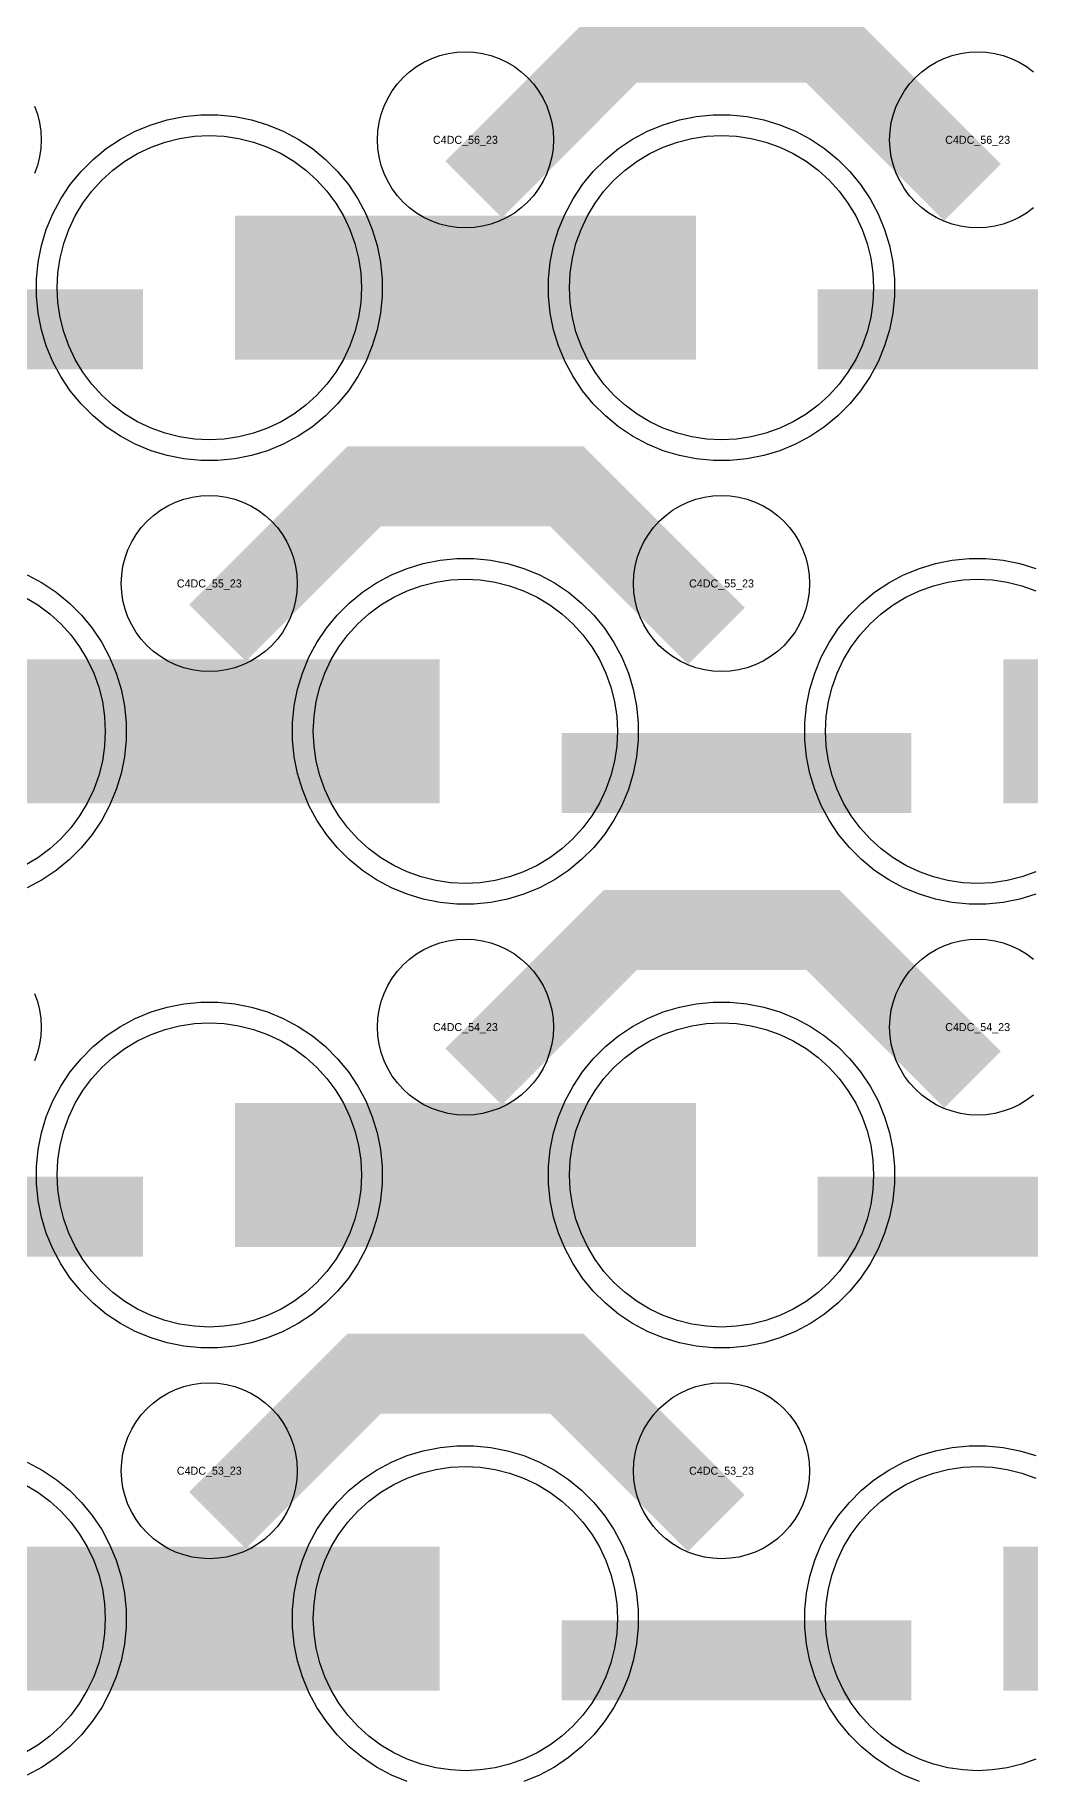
# Model space of a CAD drawing. Extents: x -11880 to 11880, y -14992 to 14992.
# Drawn here: x -4694 to -4384, y -7545 to -7001 of the extents above; entities that cross this region are included whole.
import ezdxf
from ezdxf.enums import TextEntityAlignment as Align

# ---------------------------------------------------------------- set-up
doc = ezdxf.new("R2010")
doc.units = 0
doc.header["$MEASUREMENT"] = 0
for name, color, linetype in [('GDS_775_DT_237', 138, 'CONTINUOUS'), ('RDL1_FS', 34, 'CONTINUOUS'), ('RDL_BS', 160, 'CONTINUOUS')]:
    doc.layers.add(name, color=color, linetype=linetype)

msp = doc.modelspace()

# ---------------------------------------------------------------- linework, layer by layer
at = {"layer": 'RDL1_FS', "color": 240, "true_color": 0xed1f24}
for points in [[(-4640, -7127.484), (-4644.657, -7127.255), (-4649.268, -7126.571), (-4653.791, -7125.439), (-4658.181, -7123.867), (-4662.395, -7121.875), (-4666.395, -7119.477), (-4670.14, -7116.699), (-4673.594, -7113.569), (-4676.724, -7110.115), (-4679.502, -7106.37), (-4681.9, -7102.37), (-4683.892, -7098.156), (-4685.464, -7093.766), (-4686.596, -7089.243), (-4687.28, -7084.632), (-4687.509, -7079.975), (-4687.28, -7075.318), (-4686.596, -7070.707), (-4685.464, -7066.184), (-4683.892, -7061.794), (-4681.9, -7057.58), (-4679.502, -7053.58), (-4676.724, -7049.835), (-4673.594, -7046.381), (-4670.14, -7043.251), (-4666.395, -7040.473), (-4662.395, -7038.075), (-4658.181, -7036.083), (-4653.791, -7034.511), (-4649.268, -7033.379), (-4644.657, -7032.695), (-4640, -7032.466), (-4635.343, -7032.695), (-4630.732, -7033.379), (-4626.209, -7034.511), (-4621.819, -7036.083), (-4617.605, -7038.075), (-4613.605, -7040.473), (-4609.86, -7043.251), (-4606.406, -7046.381), (-4603.276, -7049.835), (-4600.498, -7053.58), (-4598.1, -7057.58), (-4596.108, -7061.794), (-4594.536, -7066.184), (-4593.404, -7070.707), (-4592.72, -7075.318), (-4592.491, -7079.975), (-4592.72, -7084.632), (-4593.404, -7089.243), (-4594.536, -7093.766), (-4596.108, -7098.156), (-4598.1, -7102.37), (-4600.498, -7106.37), (-4603.276, -7110.115), (-4606.406, -7113.569), (-4609.86, -7116.699), (-4613.605, -7119.477), (-4617.605, -7121.875), (-4621.819, -7123.867), (-4626.209, -7125.439), (-4630.732, -7126.571), (-4635.343, -7127.255)], [(-4480, -7127.484), (-4484.657, -7127.255), (-4489.268, -7126.571), (-4493.791, -7125.439), (-4498.181, -7123.867), (-4502.395, -7121.875), (-4506.395, -7119.477), (-4510.14, -7116.699), (-4513.594, -7113.569), (-4516.724, -7110.115), (-4519.502, -7106.37), (-4521.9, -7102.37), (-4523.892, -7098.156), (-4525.464, -7093.766), (-4526.596, -7089.243), (-4527.28, -7084.632), (-4527.509, -7079.975), (-4527.28, -7075.318), (-4526.596, -7070.707), (-4525.464, -7066.184), (-4523.892, -7061.794), (-4521.9, -7057.58), (-4519.502, -7053.58), (-4516.724, -7049.835), (-4513.594, -7046.381), (-4510.14, -7043.251), (-4506.395, -7040.473), (-4502.395, -7038.075), (-4498.181, -7036.083), (-4493.791, -7034.511), (-4489.268, -7033.379), (-4484.657, -7032.695), (-4480, -7032.466), (-4475.343, -7032.695), (-4470.732, -7033.379), (-4466.209, -7034.511), (-4461.819, -7036.083), (-4457.605, -7038.075), (-4453.605, -7040.473), (-4449.86, -7043.251), (-4446.406, -7046.381), (-4443.276, -7049.835), (-4440.498, -7053.58), (-4438.1, -7057.58), (-4436.108, -7061.794), (-4434.536, -7066.184), (-4433.404, -7070.707), (-4432.72, -7075.318), (-4432.491, -7079.975), (-4432.72, -7084.632), (-4433.404, -7089.243), (-4434.536, -7093.766), (-4436.108, -7098.156), (-4438.1, -7102.37), (-4440.498, -7106.37), (-4443.276, -7110.115), (-4446.406, -7113.569), (-4449.86, -7116.699), (-4453.605, -7119.477), (-4457.605, -7121.875), (-4461.819, -7123.867), (-4466.209, -7125.439), (-4470.732, -7126.571), (-4475.343, -7127.255)], [(-4560, -7266.049), (-4564.657, -7265.82), (-4569.268, -7265.136), (-4573.791, -7264.004), (-4578.181, -7262.432), (-4582.395, -7260.44), (-4586.395, -7258.042), (-4590.14, -7255.264), (-4593.594, -7252.134), (-4596.724, -7248.68), (-4599.502, -7244.935), (-4601.9, -7240.935), (-4603.892, -7236.721), (-4605.464, -7232.331), (-4606.596, -7227.808), (-4607.28, -7223.197), (-4607.509, -7218.54), (-4607.28, -7213.883), (-4606.596, -7209.272), (-4605.464, -7204.749), (-4603.892, -7200.359), (-4601.9, -7196.145), (-4599.502, -7192.145), (-4596.724, -7188.4), (-4593.594, -7184.946), (-4590.14, -7181.816), (-4586.395, -7179.038), (-4582.395, -7176.64), (-4578.181, -7174.648), (-4573.791, -7173.076), (-4569.268, -7171.944), (-4564.657, -7171.26), (-4560, -7171.031), (-4555.343, -7171.26), (-4550.732, -7171.944), (-4546.209, -7173.076), (-4541.819, -7174.648), (-4537.605, -7176.64), (-4533.605, -7179.038), (-4529.86, -7181.816), (-4526.406, -7184.946), (-4523.276, -7188.4), (-4520.498, -7192.145), (-4518.1, -7196.145), (-4516.108, -7200.359), (-4514.536, -7204.749), (-4513.404, -7209.272), (-4512.72, -7213.883), (-4512.491, -7218.54), (-4512.72, -7223.197), (-4513.404, -7227.808), (-4514.536, -7232.331), (-4516.108, -7236.721), (-4518.1, -7240.935), (-4520.498, -7244.935), (-4523.276, -7248.68), (-4526.406, -7252.134), (-4529.86, -7255.264), (-4533.605, -7258.042), (-4537.605, -7260.44), (-4541.819, -7262.432), (-4546.209, -7264.004), (-4550.732, -7265.136), (-4555.343, -7265.82)]]:
    msp.add_lwpolyline(points, close=True, dxfattribs=at)
for points in [[(-4631.998, -7079.975, 45, 45, 0), (-4559.998, -7079.975, 45, 45, 0)], [(-4559.998, -7079.975, 45, 45, 0), (-4487.998, -7079.975, 45, 45, 0)], [(-4711.998, -7218.54, 45, 45, 0), (-4639.998, -7218.54, 45, 45, 0)], [(-4639.998, -7218.54, 45, 45, 0), (-4567.998, -7218.54, 45, 45, 0)], [(-4391.998, -7218.54, 45, 45, 0), (-4319.998, -7218.54, 45, 45, 0)]]:
    msp.add_lwpolyline(points, format="xyseb", dxfattribs=at)
for points in [[(-4381.819, -7262.432), (-4386.209, -7264.004), (-4390.732, -7265.136), (-4395.343, -7265.82), (-4400, -7266.049), (-4404.657, -7265.82), (-4409.268, -7265.136), (-4413.791, -7264.004), (-4418.181, -7262.432), (-4422.395, -7260.44), (-4426.395, -7258.042), (-4430.14, -7255.264), (-4433.594, -7252.134), (-4436.724, -7248.68), (-4439.502, -7244.935), (-4441.9, -7240.935), (-4443.892, -7236.721), (-4445.464, -7232.331), (-4446.596, -7227.808), (-4447.28, -7223.197), (-4447.509, -7218.54), (-4447.28, -7213.883), (-4446.596, -7209.272), (-4445.464, -7204.749), (-4443.892, -7200.359), (-4441.9, -7196.145), (-4439.502, -7192.145), (-4436.724, -7188.4), (-4433.594, -7184.946), (-4430.14, -7181.816), (-4426.395, -7179.038), (-4422.395, -7176.64), (-4418.181, -7174.648), (-4413.791, -7173.076), (-4409.268, -7171.944), (-4404.657, -7171.26), (-4400, -7171.031), (-4395.343, -7171.26), (-4390.732, -7171.944), (-4386.209, -7173.076), (-4381.819, -7174.648)], [(-4697.605, -7176.64), (-4693.605, -7179.038), (-4689.86, -7181.816), (-4686.406, -7184.946), (-4683.276, -7188.4), (-4680.498, -7192.145), (-4678.1, -7196.145), (-4676.108, -7200.359), (-4674.536, -7204.749), (-4673.404, -7209.272), (-4672.72, -7213.883), (-4672.491, -7218.54), (-4672.72, -7223.197), (-4673.404, -7227.808), (-4674.536, -7232.331), (-4676.108, -7236.721), (-4678.1, -7240.935), (-4680.498, -7244.935), (-4683.276, -7248.68), (-4686.406, -7252.134), (-4689.86, -7255.264), (-4693.605, -7258.042), (-4697.605, -7260.44)]]:
    msp.add_lwpolyline(points, dxfattribs=at)
at = {"layer": 'RDL1_FS'}
for points in [[(-4640, -7404.614), (-4644.657, -7404.385), (-4649.268, -7403.701), (-4653.791, -7402.569), (-4658.181, -7400.997), (-4662.395, -7399.005), (-4666.395, -7396.607), (-4670.14, -7393.829), (-4673.594, -7390.699), (-4676.724, -7387.245), (-4679.502, -7383.5), (-4681.9, -7379.5), (-4683.892, -7375.286), (-4685.464, -7370.896), (-4686.596, -7366.373), (-4687.28, -7361.762), (-4687.509, -7357.105), (-4687.28, -7352.448), (-4686.596, -7347.837), (-4685.464, -7343.314), (-4683.892, -7338.924), (-4681.9, -7334.71), (-4679.502, -7330.71), (-4676.724, -7326.965), (-4673.594, -7323.511), (-4670.14, -7320.381), (-4666.395, -7317.603), (-4662.395, -7315.205), (-4658.181, -7313.213), (-4653.791, -7311.641), (-4649.268, -7310.509), (-4644.657, -7309.825), (-4640, -7309.596), (-4635.343, -7309.825), (-4630.732, -7310.509), (-4626.209, -7311.641), (-4621.819, -7313.213), (-4617.605, -7315.205), (-4613.605, -7317.603), (-4609.86, -7320.381), (-4606.406, -7323.511), (-4603.276, -7326.965), (-4600.498, -7330.71), (-4598.1, -7334.71), (-4596.108, -7338.924), (-4594.536, -7343.314), (-4593.404, -7347.837), (-4592.72, -7352.448), (-4592.491, -7357.105), (-4592.72, -7361.762), (-4593.404, -7366.373), (-4594.536, -7370.896), (-4596.108, -7375.286), (-4598.1, -7379.5), (-4600.498, -7383.5), (-4603.276, -7387.245), (-4606.406, -7390.699), (-4609.86, -7393.829), (-4613.605, -7396.607), (-4617.605, -7399.005), (-4621.819, -7400.997), (-4626.209, -7402.569), (-4630.732, -7403.701), (-4635.343, -7404.385)], [(-4480, -7404.614), (-4484.657, -7404.385), (-4489.268, -7403.701), (-4493.791, -7402.569), (-4498.181, -7400.997), (-4502.395, -7399.005), (-4506.395, -7396.607), (-4510.14, -7393.829), (-4513.594, -7390.699), (-4516.724, -7387.245), (-4519.502, -7383.5), (-4521.9, -7379.5), (-4523.892, -7375.286), (-4525.464, -7370.896), (-4526.596, -7366.373), (-4527.28, -7361.762), (-4527.509, -7357.105), (-4527.28, -7352.448), (-4526.596, -7347.837), (-4525.464, -7343.314), (-4523.892, -7338.924), (-4521.9, -7334.71), (-4519.502, -7330.71), (-4516.724, -7326.965), (-4513.594, -7323.511), (-4510.14, -7320.381), (-4506.395, -7317.603), (-4502.395, -7315.205), (-4498.181, -7313.213), (-4493.791, -7311.641), (-4489.268, -7310.509), (-4484.657, -7309.825), (-4480, -7309.596), (-4475.343, -7309.825), (-4470.732, -7310.509), (-4466.209, -7311.641), (-4461.819, -7313.213), (-4457.605, -7315.205), (-4453.605, -7317.603), (-4449.86, -7320.381), (-4446.406, -7323.511), (-4443.276, -7326.965), (-4440.498, -7330.71), (-4438.1, -7334.71), (-4436.108, -7338.924), (-4434.536, -7343.314), (-4433.404, -7347.837), (-4432.72, -7352.448), (-4432.491, -7357.105), (-4432.72, -7361.762), (-4433.404, -7366.373), (-4434.536, -7370.896), (-4436.108, -7375.286), (-4438.1, -7379.5), (-4440.498, -7383.5), (-4443.276, -7387.245), (-4446.406, -7390.699), (-4449.86, -7393.829), (-4453.605, -7396.607), (-4457.605, -7399.005), (-4461.819, -7400.997), (-4466.209, -7402.569), (-4470.732, -7403.701), (-4475.343, -7404.385)], [(-4560, -7543.179), (-4564.657, -7542.95), (-4569.268, -7542.266), (-4573.791, -7541.134), (-4578.181, -7539.562), (-4582.395, -7537.57), (-4586.395, -7535.172), (-4590.14, -7532.394), (-4593.594, -7529.264), (-4596.724, -7525.81), (-4599.502, -7522.065), (-4601.9, -7518.065), (-4603.892, -7513.851), (-4605.464, -7509.461), (-4606.596, -7504.938), (-4607.28, -7500.327), (-4607.509, -7495.67), (-4607.28, -7491.013), (-4606.596, -7486.402), (-4605.464, -7481.879), (-4603.892, -7477.489), (-4601.9, -7473.275), (-4599.502, -7469.275), (-4596.724, -7465.53), (-4593.594, -7462.076), (-4590.14, -7458.946), (-4586.395, -7456.168), (-4582.395, -7453.77), (-4578.181, -7451.778), (-4573.791, -7450.206), (-4569.268, -7449.074), (-4564.657, -7448.39), (-4560, -7448.161), (-4555.343, -7448.39), (-4550.732, -7449.074), (-4546.209, -7450.206), (-4541.819, -7451.778), (-4537.605, -7453.77), (-4533.605, -7456.168), (-4529.86, -7458.946), (-4526.406, -7462.076), (-4523.276, -7465.53), (-4520.498, -7469.275), (-4518.1, -7473.275), (-4516.108, -7477.489), (-4514.536, -7481.879), (-4513.404, -7486.402), (-4512.72, -7491.013), (-4512.491, -7495.67), (-4512.72, -7500.327), (-4513.404, -7504.938), (-4514.536, -7509.461), (-4516.108, -7513.851), (-4518.1, -7518.065), (-4520.498, -7522.065), (-4523.276, -7525.81), (-4526.406, -7529.264), (-4529.86, -7532.394), (-4533.605, -7535.172), (-4537.605, -7537.57), (-4541.819, -7539.562), (-4546.209, -7541.134), (-4550.732, -7542.266), (-4555.343, -7542.95)]]:
    msp.add_lwpolyline(points, close=True, dxfattribs=at)
for points in [[(-4631.998, -7357.105, 45, 45, 0), (-4559.998, -7357.105, 45, 45, 0)], [(-4559.998, -7357.105, 45, 45, 0), (-4487.998, -7357.105, 45, 45, 0)], [(-4711.998, -7495.67, 45, 45, 0), (-4639.998, -7495.67, 45, 45, 0)], [(-4639.998, -7495.67, 45, 45, 0), (-4567.998, -7495.67, 45, 45, 0)], [(-4391.998, -7495.67, 45, 45, 0), (-4319.998, -7495.67, 45, 45, 0)]]:
    msp.add_lwpolyline(points, format="xyseb", dxfattribs=at)
for points in [[(-4381.819, -7539.562), (-4386.209, -7541.134), (-4390.732, -7542.266), (-4395.343, -7542.95), (-4400, -7543.179), (-4404.657, -7542.95), (-4409.268, -7542.266), (-4413.791, -7541.134), (-4418.181, -7539.562), (-4422.395, -7537.57), (-4426.395, -7535.172), (-4430.14, -7532.394), (-4433.594, -7529.264), (-4436.724, -7525.81), (-4439.502, -7522.065), (-4441.9, -7518.065), (-4443.892, -7513.851), (-4445.464, -7509.461), (-4446.596, -7504.938), (-4447.28, -7500.327), (-4447.509, -7495.67), (-4447.28, -7491.013), (-4446.596, -7486.402), (-4445.464, -7481.879), (-4443.892, -7477.489), (-4441.9, -7473.275), (-4439.502, -7469.275), (-4436.724, -7465.53), (-4433.594, -7462.076), (-4430.14, -7458.946), (-4426.395, -7456.168), (-4422.395, -7453.77), (-4418.181, -7451.778), (-4413.791, -7450.206), (-4409.268, -7449.074), (-4404.657, -7448.39), (-4400, -7448.161), (-4395.343, -7448.39), (-4390.732, -7449.074), (-4386.209, -7450.206), (-4381.819, -7451.778)], [(-4697.605, -7453.77), (-4693.605, -7456.168), (-4689.86, -7458.946), (-4686.406, -7462.076), (-4683.276, -7465.53), (-4680.498, -7469.275), (-4678.1, -7473.275), (-4676.108, -7477.489), (-4674.536, -7481.879), (-4673.404, -7486.402), (-4672.72, -7491.013), (-4672.491, -7495.67), (-4672.72, -7500.327), (-4673.404, -7504.938), (-4674.536, -7509.461), (-4676.108, -7513.851), (-4678.1, -7518.065), (-4680.498, -7522.065), (-4683.276, -7525.81), (-4686.406, -7529.264), (-4689.86, -7532.394), (-4693.605, -7535.172), (-4697.605, -7537.57)]]:
    msp.add_lwpolyline(points, dxfattribs=at)
at = {"layer": 'RDL_BS'}
for points in [[(-4557.438, -7049.289, 25, 25, 0), (-4511.623, -7003.474, 25, 25, 0), (-4478.07, -7003.474, 25, 25, 0)], [(-4401.599, -7050.188, 25, 25, 0), (-4448.313, -7003.474, 25, 25, 0), (-4478.071, -7003.474, 25, 25, 0)], [(-4637.438, -7187.854, 25, 25, 0), (-4591.623, -7142.039, 25, 25, 0), (-4558.07, -7142.039, 25, 25, 0)], [(-4481.599, -7188.753, 25, 25, 0), (-4528.313, -7142.039, 25, 25, 0), (-4558.071, -7142.039, 25, 25, 0)], [(-4557.438, -7326.419, 25, 25, 0), (-4511.623, -7280.604, 25, 25, 0), (-4478.07, -7280.604, 25, 25, 0)], [(-4401.599, -7327.318, 25, 25, 0), (-4448.313, -7280.604, 25, 25, 0), (-4478.071, -7280.604, 25, 25, 0)], [(-4769.984, -7370.118, 25, 25, 0), (-4660.719, -7370.118, 25, 25, 0)], [(-4449.984, -7370.118, 25, 25, 0), (-4340.719, -7370.118, 25, 25, 0)], [(-4637.438, -7464.984, 25, 25, 0), (-4591.623, -7419.169, 25, 25, 0), (-4558.07, -7419.169, 25, 25, 0)], [(-4481.599, -7465.883, 25, 25, 0), (-4528.313, -7419.169, 25, 25, 0), (-4558.071, -7419.169, 25, 25, 0)], [(-4529.984, -7508.683, 25, 25, 0), (-4420.719, -7508.683, 25, 25, 0)]]:
    msp.add_lwpolyline(points, format="xyseb", dxfattribs=at)
for points in [[(-4560, -7061.281), (-4562.693, -7061.149), (-4565.365, -7060.753), (-4567.984, -7060.096), (-4570.519, -7059.189), (-4572.956, -7058.037), (-4575.28, -7056.644), (-4577.443, -7055.041), (-4579.442, -7053.229), (-4581.254, -7051.23), (-4582.857, -7049.067), (-4584.25, -7046.743), (-4585.402, -7044.306), (-4586.309, -7041.771), (-4586.966, -7039.152), (-4587.362, -7036.48), (-4587.494, -7033.787), (-4587.362, -7031.094), (-4586.966, -7028.422), (-4586.309, -7025.803), (-4585.402, -7023.268), (-4584.25, -7020.831), (-4582.857, -7018.507), (-4581.254, -7016.344), (-4579.442, -7014.345), (-4577.443, -7012.533), (-4575.28, -7010.93), (-4572.956, -7009.537), (-4570.519, -7008.385), (-4567.984, -7007.478), (-4565.365, -7006.821), (-4562.693, -7006.425), (-4560, -7006.293), (-4557.307, -7006.425), (-4554.635, -7006.821), (-4552.016, -7007.478), (-4549.481, -7008.385), (-4547.044, -7009.537), (-4544.72, -7010.93), (-4542.557, -7012.533), (-4540.558, -7014.345), (-4538.746, -7016.344), (-4537.143, -7018.507), (-4535.75, -7020.831), (-4534.598, -7023.268), (-4533.691, -7025.803), (-4533.034, -7028.422), (-4532.638, -7031.094), (-4532.506, -7033.787), (-4532.638, -7036.48), (-4533.034, -7039.152), (-4533.691, -7041.771), (-4534.598, -7044.306), (-4535.75, -7046.743), (-4537.143, -7049.067), (-4538.746, -7051.23), (-4540.558, -7053.229), (-4542.557, -7055.041), (-4544.72, -7056.644), (-4547.044, -7058.037), (-4549.481, -7059.189), (-4552.016, -7060.096), (-4554.635, -7060.753), (-4557.307, -7061.149)], [(-4640, -7199.846), (-4642.693, -7199.714), (-4645.365, -7199.318), (-4647.984, -7198.661), (-4650.519, -7197.754), (-4652.956, -7196.602), (-4655.28, -7195.209), (-4657.443, -7193.606), (-4659.442, -7191.794), (-4661.254, -7189.795), (-4662.857, -7187.632), (-4664.25, -7185.308), (-4665.402, -7182.871), (-4666.309, -7180.336), (-4666.966, -7177.717), (-4667.362, -7175.045), (-4667.494, -7172.352), (-4667.362, -7169.659), (-4666.966, -7166.987), (-4666.309, -7164.368), (-4665.402, -7161.833), (-4664.25, -7159.396), (-4662.857, -7157.072), (-4661.254, -7154.909), (-4659.442, -7152.91), (-4657.443, -7151.098), (-4655.28, -7149.495), (-4652.956, -7148.102), (-4650.519, -7146.95), (-4647.984, -7146.043), (-4645.365, -7145.386), (-4642.693, -7144.99), (-4640, -7144.858), (-4637.307, -7144.99), (-4634.635, -7145.386), (-4632.016, -7146.043), (-4629.481, -7146.95), (-4627.044, -7148.102), (-4624.72, -7149.495), (-4622.557, -7151.098), (-4620.558, -7152.91), (-4618.746, -7154.909), (-4617.143, -7157.072), (-4615.75, -7159.396), (-4614.598, -7161.833), (-4613.691, -7164.368), (-4613.034, -7166.987), (-4612.638, -7169.659), (-4612.506, -7172.352), (-4612.638, -7175.045), (-4613.034, -7177.717), (-4613.691, -7180.336), (-4614.598, -7182.871), (-4615.75, -7185.308), (-4617.143, -7187.632), (-4618.746, -7189.795), (-4620.558, -7191.794), (-4622.557, -7193.606), (-4624.72, -7195.209), (-4627.044, -7196.602), (-4629.481, -7197.754), (-4632.016, -7198.661), (-4634.635, -7199.318), (-4637.307, -7199.714)], [(-4480, -7199.846), (-4482.693, -7199.714), (-4485.365, -7199.318), (-4487.984, -7198.661), (-4490.519, -7197.754), (-4492.956, -7196.602), (-4495.28, -7195.209), (-4497.443, -7193.606), (-4499.442, -7191.794), (-4501.254, -7189.795), (-4502.857, -7187.632), (-4504.25, -7185.308), (-4505.402, -7182.871), (-4506.309, -7180.336), (-4506.966, -7177.717), (-4507.362, -7175.045), (-4507.494, -7172.352), (-4507.362, -7169.659), (-4506.966, -7166.987), (-4506.309, -7164.368), (-4505.402, -7161.833), (-4504.25, -7159.396), (-4502.857, -7157.072), (-4501.254, -7154.909), (-4499.442, -7152.91), (-4497.443, -7151.098), (-4495.28, -7149.495), (-4492.956, -7148.102), (-4490.519, -7146.95), (-4487.984, -7146.043), (-4485.365, -7145.386), (-4482.693, -7144.99), (-4480, -7144.858), (-4477.307, -7144.99), (-4474.635, -7145.386), (-4472.016, -7146.043), (-4469.481, -7146.95), (-4467.044, -7148.102), (-4464.72, -7149.495), (-4462.557, -7151.098), (-4460.558, -7152.91), (-4458.746, -7154.909), (-4457.143, -7157.072), (-4455.75, -7159.396), (-4454.598, -7161.833), (-4453.691, -7164.368), (-4453.034, -7166.987), (-4452.638, -7169.659), (-4452.506, -7172.352), (-4452.638, -7175.045), (-4453.034, -7177.717), (-4453.691, -7180.336), (-4454.598, -7182.871), (-4455.75, -7185.308), (-4457.143, -7187.632), (-4458.746, -7189.795), (-4460.558, -7191.794), (-4462.557, -7193.606), (-4464.72, -7195.209), (-4467.044, -7196.602), (-4469.481, -7197.754), (-4472.016, -7198.661), (-4474.635, -7199.318), (-4477.307, -7199.714)], [(-4560, -7338.411), (-4562.693, -7338.279), (-4565.365, -7337.883), (-4567.984, -7337.226), (-4570.519, -7336.319), (-4572.956, -7335.167), (-4575.28, -7333.774), (-4577.443, -7332.171), (-4579.442, -7330.359), (-4581.254, -7328.36), (-4582.857, -7326.197), (-4584.25, -7323.873), (-4585.402, -7321.436), (-4586.309, -7318.901), (-4586.966, -7316.282), (-4587.362, -7313.61), (-4587.494, -7310.917), (-4587.362, -7308.224), (-4586.966, -7305.552), (-4586.309, -7302.933), (-4585.402, -7300.398), (-4584.25, -7297.961), (-4582.857, -7295.637), (-4581.254, -7293.474), (-4579.442, -7291.475), (-4577.443, -7289.663), (-4575.28, -7288.06), (-4572.956, -7286.667), (-4570.519, -7285.515), (-4567.984, -7284.608), (-4565.365, -7283.951), (-4562.693, -7283.555), (-4560, -7283.423), (-4557.307, -7283.555), (-4554.635, -7283.951), (-4552.016, -7284.608), (-4549.481, -7285.515), (-4547.044, -7286.667), (-4544.72, -7288.06), (-4542.557, -7289.663), (-4540.558, -7291.475), (-4538.746, -7293.474), (-4537.143, -7295.637), (-4535.75, -7297.961), (-4534.598, -7300.398), (-4533.691, -7302.933), (-4533.034, -7305.552), (-4532.638, -7308.224), (-4532.506, -7310.917), (-4532.638, -7313.61), (-4533.034, -7316.282), (-4533.691, -7318.901), (-4534.598, -7321.436), (-4535.75, -7323.873), (-4537.143, -7326.197), (-4538.746, -7328.36), (-4540.558, -7330.359), (-4542.557, -7332.171), (-4544.72, -7333.774), (-4547.044, -7335.167), (-4549.481, -7336.319), (-4552.016, -7337.226), (-4554.635, -7337.883), (-4557.307, -7338.279)], [(-4642.644, -7411.105), (-4647.938, -7410.588), (-4653.165, -7409.542), (-4658.205, -7408.011), (-4663.115, -7405.98), (-4667.777, -7403.488), (-4672.191, -7400.541), (-4676.292, -7397.179), (-4680.074, -7393.397), (-4683.436, -7389.296), (-4686.383, -7384.882), (-4688.875, -7380.22), (-4690.906, -7375.31), (-4692.437, -7370.27), (-4693.483, -7365.043), (-4694, -7359.749), (-4694, -7354.461), (-4693.483, -7349.167), (-4692.437, -7343.94), (-4690.906, -7338.9), (-4688.875, -7333.99), (-4686.383, -7329.328), (-4683.436, -7324.914), (-4680.074, -7320.813), (-4676.292, -7317.031), (-4672.191, -7313.669), (-4667.777, -7310.722), (-4663.115, -7308.23), (-4658.205, -7306.199), (-4653.165, -7304.668), (-4647.938, -7303.622), (-4642.644, -7303.105), (-4637.356, -7303.105), (-4632.062, -7303.622), (-4626.835, -7304.668), (-4621.795, -7306.199), (-4616.885, -7308.23), (-4612.223, -7310.722), (-4607.809, -7313.669), (-4603.708, -7317.031), (-4599.926, -7320.813), (-4596.564, -7324.914), (-4593.617, -7329.328), (-4591.125, -7333.99), (-4589.094, -7338.9), (-4587.563, -7343.94), (-4586.517, -7349.167), (-4586, -7354.461), (-4586, -7359.749), (-4586.517, -7365.043), (-4587.563, -7370.27), (-4589.094, -7375.31), (-4591.125, -7380.22), (-4593.617, -7384.882), (-4596.564, -7389.296), (-4599.926, -7393.397), (-4603.708, -7397.179), (-4607.809, -7400.541), (-4612.223, -7403.488), (-4616.885, -7405.98), (-4621.795, -7408.011), (-4626.835, -7409.542), (-4632.062, -7410.588), (-4637.356, -7411.105)], [(-4482.644, -7411.105), (-4487.938, -7410.588), (-4493.165, -7409.542), (-4498.205, -7408.011), (-4503.115, -7405.98), (-4507.777, -7403.488), (-4512.191, -7400.541), (-4516.292, -7397.179), (-4520.074, -7393.397), (-4523.436, -7389.296), (-4526.383, -7384.882), (-4528.875, -7380.22), (-4530.906, -7375.31), (-4532.437, -7370.27), (-4533.483, -7365.043), (-4534, -7359.749), (-4534, -7354.461), (-4533.483, -7349.167), (-4532.437, -7343.94), (-4530.906, -7338.9), (-4528.875, -7333.99), (-4526.383, -7329.328), (-4523.436, -7324.914), (-4520.074, -7320.813), (-4516.292, -7317.031), (-4512.191, -7313.669), (-4507.777, -7310.722), (-4503.115, -7308.23), (-4498.205, -7306.199), (-4493.165, -7304.668), (-4487.938, -7303.622), (-4482.644, -7303.105), (-4477.356, -7303.105), (-4472.062, -7303.622), (-4466.835, -7304.668), (-4461.795, -7306.199), (-4456.885, -7308.23), (-4452.223, -7310.722), (-4447.809, -7313.669), (-4443.708, -7317.031), (-4439.926, -7320.813), (-4436.564, -7324.914), (-4433.617, -7329.328), (-4431.125, -7333.99), (-4429.094, -7338.9), (-4427.563, -7343.94), (-4426.517, -7349.167), (-4426, -7354.461), (-4426, -7359.749), (-4426.517, -7365.043), (-4427.563, -7370.27), (-4429.094, -7375.31), (-4431.125, -7380.22), (-4433.617, -7384.882), (-4436.564, -7389.296), (-4439.926, -7393.397), (-4443.708, -7397.179), (-4447.809, -7400.541), (-4452.223, -7403.488), (-4456.885, -7405.98), (-4461.795, -7408.011), (-4466.835, -7409.542), (-4472.062, -7410.588), (-4477.356, -7411.105)], [(-4640, -7476.976), (-4642.693, -7476.844), (-4645.365, -7476.448), (-4647.984, -7475.791), (-4650.519, -7474.884), (-4652.956, -7473.732), (-4655.28, -7472.339), (-4657.443, -7470.736), (-4659.442, -7468.924), (-4661.254, -7466.925), (-4662.857, -7464.762), (-4664.25, -7462.438), (-4665.402, -7460.001), (-4666.309, -7457.466), (-4666.966, -7454.847), (-4667.362, -7452.175), (-4667.494, -7449.482), (-4667.362, -7446.789), (-4666.966, -7444.117), (-4666.309, -7441.498), (-4665.402, -7438.963), (-4664.25, -7436.526), (-4662.857, -7434.202), (-4661.254, -7432.039), (-4659.442, -7430.04), (-4657.443, -7428.228), (-4655.28, -7426.625), (-4652.956, -7425.232), (-4650.519, -7424.08), (-4647.984, -7423.173), (-4645.365, -7422.516), (-4642.693, -7422.12), (-4640, -7421.988), (-4637.307, -7422.12), (-4634.635, -7422.516), (-4632.016, -7423.173), (-4629.481, -7424.08), (-4627.044, -7425.232), (-4624.72, -7426.625), (-4622.557, -7428.228), (-4620.558, -7430.04), (-4618.746, -7432.039), (-4617.143, -7434.202), (-4615.75, -7436.526), (-4614.598, -7438.963), (-4613.691, -7441.498), (-4613.034, -7444.117), (-4612.638, -7446.789), (-4612.506, -7449.482), (-4612.638, -7452.175), (-4613.034, -7454.847), (-4613.691, -7457.466), (-4614.598, -7460.001), (-4615.75, -7462.438), (-4617.143, -7464.762), (-4618.746, -7466.925), (-4620.558, -7468.924), (-4622.557, -7470.736), (-4624.72, -7472.339), (-4627.044, -7473.732), (-4629.481, -7474.884), (-4632.016, -7475.791), (-4634.635, -7476.448), (-4637.307, -7476.844)], [(-4480, -7476.976), (-4482.693, -7476.844), (-4485.365, -7476.448), (-4487.984, -7475.791), (-4490.519, -7474.884), (-4492.956, -7473.732), (-4495.28, -7472.339), (-4497.443, -7470.736), (-4499.442, -7468.924), (-4501.254, -7466.925), (-4502.857, -7464.762), (-4504.25, -7462.438), (-4505.402, -7460.001), (-4506.309, -7457.466), (-4506.966, -7454.847), (-4507.362, -7452.175), (-4507.494, -7449.482), (-4507.362, -7446.789), (-4506.966, -7444.117), (-4506.309, -7441.498), (-4505.402, -7438.963), (-4504.25, -7436.526), (-4502.857, -7434.202), (-4501.254, -7432.039), (-4499.442, -7430.04), (-4497.443, -7428.228), (-4495.28, -7426.625), (-4492.956, -7425.232), (-4490.519, -7424.08), (-4487.984, -7423.173), (-4485.365, -7422.516), (-4482.693, -7422.12), (-4480, -7421.988), (-4477.307, -7422.12), (-4474.635, -7422.516), (-4472.016, -7423.173), (-4469.481, -7424.08), (-4467.044, -7425.232), (-4464.72, -7426.625), (-4462.557, -7428.228), (-4460.558, -7430.04), (-4458.746, -7432.039), (-4457.143, -7434.202), (-4455.75, -7436.526), (-4454.598, -7438.963), (-4453.691, -7441.498), (-4453.034, -7444.117), (-4452.638, -7446.789), (-4452.506, -7449.482), (-4452.638, -7452.175), (-4453.034, -7454.847), (-4453.691, -7457.466), (-4454.598, -7460.001), (-4455.75, -7462.438), (-4457.143, -7464.762), (-4458.746, -7466.925), (-4460.558, -7468.924), (-4462.557, -7470.736), (-4464.72, -7472.339), (-4467.044, -7473.732), (-4469.481, -7474.884), (-4472.016, -7475.791), (-4474.635, -7476.448), (-4477.307, -7476.844)]]:
    msp.add_lwpolyline(points, close=True, dxfattribs=at)
for points in [[(-4382.557, -7055.041), (-4384.72, -7056.644), (-4387.044, -7058.037), (-4389.481, -7059.189), (-4392.016, -7060.096), (-4394.635, -7060.753), (-4397.307, -7061.149), (-4400, -7061.281), (-4402.693, -7061.149), (-4405.365, -7060.753), (-4407.984, -7060.096), (-4410.519, -7059.189), (-4412.956, -7058.037), (-4415.28, -7056.644), (-4417.443, -7055.041), (-4419.442, -7053.229), (-4421.254, -7051.23), (-4422.857, -7049.067), (-4424.25, -7046.743), (-4425.402, -7044.306), (-4426.309, -7041.771), (-4426.966, -7039.152), (-4427.362, -7036.48), (-4427.494, -7033.787), (-4427.362, -7031.094), (-4426.966, -7028.422), (-4426.309, -7025.803), (-4425.402, -7023.268), (-4424.25, -7020.831), (-4422.857, -7018.507), (-4421.254, -7016.344), (-4419.442, -7014.345), (-4417.443, -7012.533), (-4415.28, -7010.93), (-4412.956, -7009.537), (-4410.519, -7008.385), (-4407.984, -7007.478), (-4405.365, -7006.821), (-4402.693, -7006.425), (-4400, -7006.293), (-4397.307, -7006.425), (-4394.635, -7006.821), (-4392.016, -7007.478), (-4389.481, -7008.385), (-4387.044, -7009.537), (-4384.72, -7010.93), (-4382.557, -7012.533)], [(-4694.598, -7023.268), (-4693.691, -7025.803), (-4693.034, -7028.422), (-4692.638, -7031.094), (-4692.506, -7033.787), (-4692.638, -7036.48), (-4693.034, -7039.152), (-4693.691, -7041.771), (-4694.598, -7044.306)], [(-4382.557, -7332.171), (-4384.72, -7333.774), (-4387.044, -7335.167), (-4389.481, -7336.319), (-4392.016, -7337.226), (-4394.635, -7337.883), (-4397.307, -7338.279), (-4400, -7338.411), (-4402.693, -7338.279), (-4405.365, -7337.883), (-4407.984, -7337.226), (-4410.519, -7336.319), (-4412.956, -7335.167), (-4415.28, -7333.774), (-4417.443, -7332.171), (-4419.442, -7330.359), (-4421.254, -7328.36), (-4422.857, -7326.197), (-4424.25, -7323.873), (-4425.402, -7321.436), (-4426.309, -7318.901), (-4426.966, -7316.282), (-4427.362, -7313.61), (-4427.494, -7310.917), (-4427.362, -7308.224), (-4426.966, -7305.552), (-4426.309, -7302.933), (-4425.402, -7300.398), (-4424.25, -7297.961), (-4422.857, -7295.637), (-4421.254, -7293.474), (-4419.442, -7291.475), (-4417.443, -7289.663), (-4415.28, -7288.06), (-4412.956, -7286.667), (-4410.519, -7285.515), (-4407.984, -7284.608), (-4405.365, -7283.951), (-4402.693, -7283.555), (-4400, -7283.423), (-4397.307, -7283.555), (-4394.635, -7283.951), (-4392.016, -7284.608), (-4389.481, -7285.515), (-4387.044, -7286.667), (-4384.72, -7288.06), (-4382.557, -7289.663)], [(-4694.598, -7300.398), (-4693.691, -7302.933), (-4693.034, -7305.552), (-4692.638, -7308.224), (-4692.506, -7310.917), (-4692.638, -7313.61), (-4693.034, -7316.282), (-4693.691, -7318.901), (-4694.598, -7321.436)], [(-4578.205, -7546.576), (-4583.115, -7544.545), (-4587.777, -7542.053), (-4592.191, -7539.106), (-4596.292, -7535.744), (-4600.074, -7531.962), (-4603.436, -7527.861), (-4606.383, -7523.447), (-4608.875, -7518.785), (-4610.906, -7513.875), (-4612.437, -7508.835), (-4613.483, -7503.608), (-4614, -7498.314), (-4614, -7493.026), (-4613.483, -7487.732), (-4612.437, -7482.505), (-4610.906, -7477.465), (-4608.875, -7472.555), (-4606.383, -7467.893), (-4603.436, -7463.479), (-4600.074, -7459.378), (-4596.292, -7455.596), (-4592.191, -7452.234), (-4587.777, -7449.287), (-4583.115, -7446.795), (-4578.205, -7444.764), (-4573.165, -7443.233), (-4567.938, -7442.187), (-4562.644, -7441.67), (-4557.356, -7441.67), (-4552.062, -7442.187), (-4546.835, -7443.233), (-4541.795, -7444.764), (-4536.885, -7446.795), (-4532.223, -7449.287), (-4527.809, -7452.234), (-4523.708, -7455.596), (-4519.926, -7459.378), (-4516.564, -7463.479), (-4513.617, -7467.893), (-4511.125, -7472.555), (-4509.094, -7477.465), (-4507.563, -7482.505), (-4506.517, -7487.732), (-4506, -7493.026), (-4506, -7498.314), (-4506.517, -7503.608), (-4507.563, -7508.835), (-4509.094, -7513.875), (-4511.125, -7518.785), (-4513.617, -7523.447), (-4516.564, -7527.861), (-4519.926, -7531.962), (-4523.708, -7535.744), (-4527.809, -7539.106), (-4532.223, -7542.053), (-4536.885, -7544.545), (-4541.795, -7546.576)], [(-4418.205, -7546.576), (-4423.115, -7544.545), (-4427.777, -7542.053), (-4432.191, -7539.106), (-4436.292, -7535.744), (-4440.074, -7531.962), (-4443.436, -7527.861), (-4446.383, -7523.447), (-4448.875, -7518.785), (-4450.906, -7513.875), (-4452.437, -7508.835), (-4453.483, -7503.608), (-4454, -7498.314), (-4454, -7493.026), (-4453.483, -7487.732), (-4452.437, -7482.505), (-4450.906, -7477.465), (-4448.875, -7472.555), (-4446.383, -7467.893), (-4443.436, -7463.479), (-4440.074, -7459.378), (-4436.292, -7455.596), (-4432.191, -7452.234), (-4427.777, -7449.287), (-4423.115, -7446.795), (-4418.205, -7444.764), (-4413.165, -7443.233), (-4407.938, -7442.187), (-4402.644, -7441.67), (-4397.356, -7441.67), (-4392.062, -7442.187), (-4386.835, -7443.233), (-4381.795, -7444.764)], [(-4696.885, -7446.795), (-4692.223, -7449.287), (-4687.809, -7452.234), (-4683.708, -7455.596), (-4679.926, -7459.378), (-4676.564, -7463.479), (-4673.617, -7467.893), (-4671.125, -7472.555), (-4669.094, -7477.465), (-4667.563, -7482.505), (-4666.517, -7487.732), (-4666, -7493.026), (-4666, -7498.314), (-4666.517, -7503.608), (-4667.563, -7508.835), (-4669.094, -7513.875), (-4671.125, -7518.785), (-4673.617, -7523.447), (-4676.564, -7527.861), (-4679.926, -7531.962), (-4683.708, -7535.744), (-4687.809, -7539.106), (-4692.223, -7542.053), (-4696.885, -7544.545)]]:
    msp.add_lwpolyline(points, dxfattribs=at)
at = {"layer": 'RDL_BS', "color": 240, "true_color": 0xed1f24}
for points in [[(-4642.644, -7133.975), (-4647.938, -7133.458), (-4653.165, -7132.412), (-4658.205, -7130.881), (-4663.115, -7128.85), (-4667.777, -7126.358), (-4672.191, -7123.411), (-4676.292, -7120.049), (-4680.074, -7116.267), (-4683.436, -7112.166), (-4686.383, -7107.752), (-4688.875, -7103.09), (-4690.906, -7098.18), (-4692.437, -7093.14), (-4693.483, -7087.913), (-4694, -7082.619), (-4694, -7077.331), (-4693.483, -7072.037), (-4692.437, -7066.81), (-4690.906, -7061.77), (-4688.875, -7056.86), (-4686.383, -7052.198), (-4683.436, -7047.784), (-4680.074, -7043.683), (-4676.292, -7039.901), (-4672.191, -7036.539), (-4667.777, -7033.592), (-4663.115, -7031.1), (-4658.205, -7029.069), (-4653.165, -7027.538), (-4647.938, -7026.492), (-4642.644, -7025.975), (-4637.356, -7025.975), (-4632.062, -7026.492), (-4626.835, -7027.538), (-4621.795, -7029.069), (-4616.885, -7031.1), (-4612.223, -7033.592), (-4607.809, -7036.539), (-4603.708, -7039.901), (-4599.926, -7043.683), (-4596.564, -7047.784), (-4593.617, -7052.198), (-4591.125, -7056.86), (-4589.094, -7061.77), (-4587.563, -7066.81), (-4586.517, -7072.037), (-4586, -7077.331), (-4586, -7082.619), (-4586.517, -7087.913), (-4587.563, -7093.14), (-4589.094, -7098.18), (-4591.125, -7103.09), (-4593.617, -7107.752), (-4596.564, -7112.166), (-4599.926, -7116.267), (-4603.708, -7120.049), (-4607.809, -7123.411), (-4612.223, -7126.358), (-4616.885, -7128.85), (-4621.795, -7130.881), (-4626.835, -7132.412), (-4632.062, -7133.458), (-4637.356, -7133.975)], [(-4482.644, -7133.975), (-4487.938, -7133.458), (-4493.165, -7132.412), (-4498.205, -7130.881), (-4503.115, -7128.85), (-4507.777, -7126.358), (-4512.191, -7123.411), (-4516.292, -7120.049), (-4520.074, -7116.267), (-4523.436, -7112.166), (-4526.383, -7107.752), (-4528.875, -7103.09), (-4530.906, -7098.18), (-4532.437, -7093.14), (-4533.483, -7087.913), (-4534, -7082.619), (-4534, -7077.331), (-4533.483, -7072.037), (-4532.437, -7066.81), (-4530.906, -7061.77), (-4528.875, -7056.86), (-4526.383, -7052.198), (-4523.436, -7047.784), (-4520.074, -7043.683), (-4516.292, -7039.901), (-4512.191, -7036.539), (-4507.777, -7033.592), (-4503.115, -7031.1), (-4498.205, -7029.069), (-4493.165, -7027.538), (-4487.938, -7026.492), (-4482.644, -7025.975), (-4477.356, -7025.975), (-4472.062, -7026.492), (-4466.835, -7027.538), (-4461.795, -7029.069), (-4456.885, -7031.1), (-4452.223, -7033.592), (-4447.809, -7036.539), (-4443.708, -7039.901), (-4439.926, -7043.683), (-4436.564, -7047.784), (-4433.617, -7052.198), (-4431.125, -7056.86), (-4429.094, -7061.77), (-4427.563, -7066.81), (-4426.517, -7072.037), (-4426, -7077.331), (-4426, -7082.619), (-4426.517, -7087.913), (-4427.563, -7093.14), (-4429.094, -7098.18), (-4431.125, -7103.09), (-4433.617, -7107.752), (-4436.564, -7112.166), (-4439.926, -7116.267), (-4443.708, -7120.049), (-4447.809, -7123.411), (-4452.223, -7126.358), (-4456.885, -7128.85), (-4461.795, -7130.881), (-4466.835, -7132.412), (-4472.062, -7133.458), (-4477.356, -7133.975)], [(-4562.644, -7272.54), (-4567.938, -7272.023), (-4573.165, -7270.977), (-4578.205, -7269.446), (-4583.115, -7267.415), (-4587.777, -7264.923), (-4592.191, -7261.976), (-4596.292, -7258.614), (-4600.074, -7254.832), (-4603.436, -7250.731), (-4606.383, -7246.317), (-4608.875, -7241.655), (-4610.906, -7236.745), (-4612.437, -7231.705), (-4613.483, -7226.478), (-4614, -7221.184), (-4614, -7215.896), (-4613.483, -7210.602), (-4612.437, -7205.375), (-4610.906, -7200.335), (-4608.875, -7195.425), (-4606.383, -7190.763), (-4603.436, -7186.349), (-4600.074, -7182.248), (-4596.292, -7178.466), (-4592.191, -7175.104), (-4587.777, -7172.157), (-4583.115, -7169.665), (-4578.205, -7167.634), (-4573.165, -7166.103), (-4567.938, -7165.057), (-4562.644, -7164.54), (-4557.356, -7164.54), (-4552.062, -7165.057), (-4546.835, -7166.103), (-4541.795, -7167.634), (-4536.885, -7169.665), (-4532.223, -7172.157), (-4527.809, -7175.104), (-4523.708, -7178.466), (-4519.926, -7182.248), (-4516.564, -7186.349), (-4513.617, -7190.763), (-4511.125, -7195.425), (-4509.094, -7200.335), (-4507.563, -7205.375), (-4506.517, -7210.602), (-4506, -7215.896), (-4506, -7221.184), (-4506.517, -7226.478), (-4507.563, -7231.705), (-4509.094, -7236.745), (-4511.125, -7241.655), (-4513.617, -7246.317), (-4516.564, -7250.731), (-4519.926, -7254.832), (-4523.708, -7258.614), (-4527.809, -7261.976), (-4532.223, -7264.923), (-4536.885, -7267.415), (-4541.795, -7269.446), (-4546.835, -7270.977), (-4552.062, -7272.023), (-4557.356, -7272.54)]]:
    msp.add_lwpolyline(points, close=True, dxfattribs=at)
for points in [[(-4769.984, -7092.988, 25, 25, 0), (-4660.719, -7092.988, 25, 25, 0)], [(-4449.984, -7092.988, 25, 25, 0), (-4340.719, -7092.988, 25, 25, 0)], [(-4529.984, -7231.553, 25, 25, 0), (-4420.719, -7231.553, 25, 25, 0)]]:
    msp.add_lwpolyline(points, format="xyseb", dxfattribs=at)
for points in [[(-4381.795, -7269.446), (-4386.835, -7270.977), (-4392.062, -7272.023), (-4397.356, -7272.54), (-4402.644, -7272.54), (-4407.938, -7272.023), (-4413.165, -7270.977), (-4418.205, -7269.446), (-4423.115, -7267.415), (-4427.777, -7264.923), (-4432.191, -7261.976), (-4436.292, -7258.614), (-4440.074, -7254.832), (-4443.436, -7250.731), (-4446.383, -7246.317), (-4448.875, -7241.655), (-4450.906, -7236.745), (-4452.437, -7231.705), (-4453.483, -7226.478), (-4454, -7221.184), (-4454, -7215.896), (-4453.483, -7210.602), (-4452.437, -7205.375), (-4450.906, -7200.335), (-4448.875, -7195.425), (-4446.383, -7190.763), (-4443.436, -7186.349), (-4440.074, -7182.248), (-4436.292, -7178.466), (-4432.191, -7175.104), (-4427.777, -7172.157), (-4423.115, -7169.665), (-4418.205, -7167.634), (-4413.165, -7166.103), (-4407.938, -7165.057), (-4402.644, -7164.54), (-4397.356, -7164.54), (-4392.062, -7165.057), (-4386.835, -7166.103), (-4381.795, -7167.634)], [(-4696.885, -7169.665), (-4692.223, -7172.157), (-4687.809, -7175.104), (-4683.708, -7178.466), (-4679.926, -7182.248), (-4676.564, -7186.349), (-4673.617, -7190.763), (-4671.125, -7195.425), (-4669.094, -7200.335), (-4667.563, -7205.375), (-4666.517, -7210.602), (-4666, -7215.896), (-4666, -7221.184), (-4666.517, -7226.478), (-4667.563, -7231.705), (-4669.094, -7236.745), (-4671.125, -7241.655), (-4673.617, -7246.317), (-4676.564, -7250.731), (-4679.926, -7254.832), (-4683.708, -7258.614), (-4687.809, -7261.976), (-4692.223, -7264.923), (-4696.885, -7267.415)]]:
    msp.add_lwpolyline(points, dxfattribs=at)

# ---------------------------------------------------------------- texts
at = {"layer": 'GDS_775_DT_237'}
for s, p in [('C4DC_56_23', (-4560, -7033.787)), ('C4DC_56_23', (-4560, -7033.787)), ('C4DC_56_23', (-4400, -7033.787)), ('C4DC_56_23', (-4400, -7033.787)), ('C4DC_55_23', (-4640, -7172.352)), ('C4DC_55_23', (-4640, -7172.352)), ('C4DC_55_23', (-4480, -7172.352)), ('C4DC_55_23', (-4480, -7172.352)), ('C4DC_54_23', (-4560, -7310.917)), ('C4DC_54_23', (-4560, -7310.917)), ('C4DC_54_23', (-4400, -7310.917)), ('C4DC_54_23', (-4400, -7310.917)), ('C4DC_53_23', (-4640, -7449.482)), ('C4DC_53_23', (-4640, -7449.482)), ('C4DC_53_23', (-4480, -7449.482)), ('C4DC_53_23', (-4480, -7449.482))]:
    msp.add_text(s, height=2.5, dxfattribs=at).set_placement(p, align=Align.MIDDLE_CENTER)

doc.saveas('drawing.dxf')
